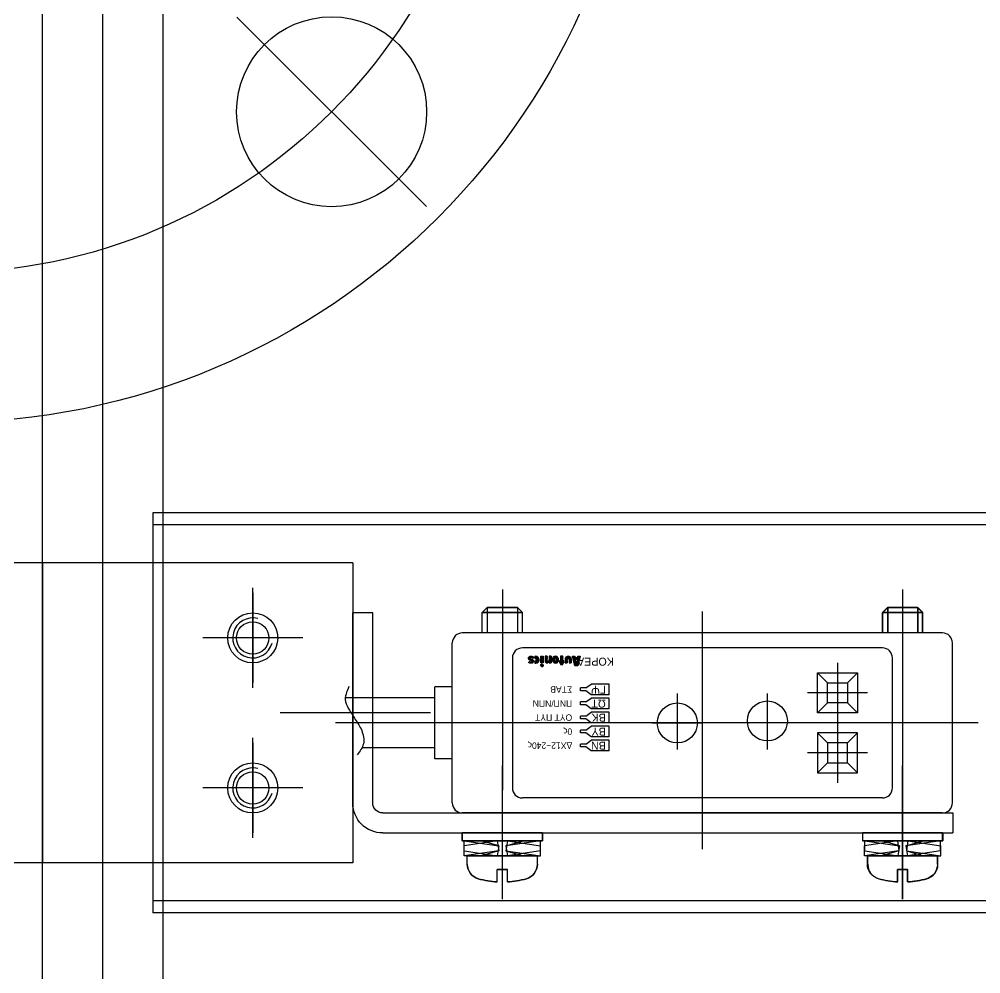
# Model space of a CAD drawing. Header units: millimetres. Extents: x 10462777 to 22643323, y 453826 to 1389191.
# Drawn here: x 11300452.5 to 11300548.7, y 596734.2 to 596829.7 of the extents above; entities that cross this region are included whole.
import ezdxf

# ---------------------------------------------------------------- set-up
doc = ezdxf.new("R2010")
doc.units = ezdxf.units.MM
doc.header["$LTSCALE"] = 200
doc.header["$MEASUREMENT"] = 0
doc.header["$PDMODE"] = 35
doc.header["$PDSIZE"] = -5
doc.linetypes.add('HIDDEN', pattern=[3.75, 2.5, -1.25])
doc.linetypes.add('PHANTOM', pattern=[2.5, 1.25, -0.25, 0.25, -0.25, 0.25, -0.25])
doc.layers.get('0').update_dxf_attribs({"linetype": 'CONTINUOUS'})
doc.layers.get('DEFPOINTS').update_dxf_attribs({"linetype": 'CONTINUOUS'})
for name, color, linetype in [('BOM-UDEF', 3, 'CONTINUOUS'), ('BOX', 3, 'CONTINUOUS'), ('CENTER', 1, 'CONTINUOUS'), ('CL', 3, 'CONTINUOUS'), ('HATCH', 8, 'CONTINUOUS'), ('HL', 2, 'HIDDEN'), ('THIN', 3, 'CONTINUOUS')]:
    doc.layers.add(name, color=color, linetype=linetype)
doc.layers.add('FL', color=3, linetype='CONTINUOUS', lineweight=25)
doc.layers.add('LAYOUT', color=8, linetype='CONTINUOUS', lineweight=25)
doc.styles.get("Standard").update_dxf_attribs({"font": 'SYMBOL'})
doc.dimstyles.new('DS ROBOTEC', dxfattribs={"dimscale": 0, "dimtxt": 2.5, "dimasz": 2.5, "dimexe": 0.3, "dimexo": 0.3, "dimgap": 0.5, "dimtad": 1, "dimzin": 9, "dimdsep": 46, "dimtxsty": 'Standard', "dimblk": 'OPEN', "dimcen": 0, "dimclrd": 4, "dimclre": 4, "dimclrt": 110, "dimazin": 2, "dimtm": 1.5, "dimtfac": 1, "dimtmove": 0, "dimatfit": 3, "dimldrblk": 'OPEN', "dimfxl": 1, "dimtfill": 1, "dimtolj": 1, "dimlwd": -1, "dimlwe": -1, "dimarcsym": 0})

# ---------------------------------------------------------------- blocks, each defined once
blk = doc.blocks.new('A$C0356222F')
for p, q in [((-100, 20), (0, 20)), ((0, -20), (0, 20)), ((-100, -20), (0, -20))]:
    blk.add_line(p, q)
for centre in [(-10, 7.5), (-10, -7.5)]:
    blk.add_circle(centre, 2.5)
at = {"layer": 'CL'}
for p, q in [((-10, 3), (-10, 12)), ((-14.5, 7.5), (-5.5, 7.5)), ((-10, -12), (-10, -3)), ((-14.5, -7.5), (-5.5, -7.5))]:
    blk.add_line(p, q, dxfattribs=at)
at = {"layer": 'HL'}
for p, q in [((-100, 18.8), (0, 18.8)), ((-100, -18.8), (0, -18.8))]:
    blk.add_line(p, q, dxfattribs=at)
blk = doc.blocks.new('A$C5EC23BB6')
for p, q in [((4.809, 7.8), (4.309, 4.5)), ((4.809, 7.8), (5.809, 7.8)), ((5.809, 7.8), (5.309, 4.348)), ((5.809, 8), (5.809, 0)), ((5.809, 8), (6.609, 8)), ((5.809, 7.8), (5.809, 3.5)), ((6.609, 8), (6.609, 0)), ((3.48, 7.5), (4.309, 7.5)), ((4.309, 7.5), (4.309, 0.5)), ((5.309, 4.348), (5.809, 6.1)), ((1.723, 4.5), (2.959, 4.5)), ((2.959, 4.5), (2.959, 3.5)), ((4.309, 4.5), (4.309, 0.2)), ((5.309, 4.348), (4.309, 4.5)), ((1.723, 3.5), (2.959, 3.5)), ((4.809, 3.652), (4.309, 0.2)), ((4.809, 3.652), (4.309, 1.9)), ((5.809, 3.5), (4.809, 3.652)), ((5.809, 3.5), (5.309, 0.2)), ((3.48, 0.5), (4.309, 0.5)), ((4.309, 0.2), (5.309, 0.2)), ((6.609, 0), (5.809, 0))]:
    blk.add_line(p, q)
for centre, radius, start, end in [((3.48, 6), 1.5, 90, 164.53399), ((10.709, 4), 9, 164.53399, 176.81526), ((10.709, 4), 9, 183.18474, 195.46601), ((3.48, 2), 1.5, 195.46601, 270)]:
    blk.add_arc(centre, radius, start, end)
at = {"layer": 'CENTER'}
for p, q in [((0, 4), (13.347, 4)), ((3.752, 4), (6.418, 4)), ((4.77, 4), (7.436, 4))]:
    blk.add_line(p, q, dxfattribs=at)
blk = doc.blocks.new('*X50')
at = {"color": 0}
for p, q in [((15.37, 3.75), (15.95, 4.33)), ((15.37, 3.8), (15.9, 4.33)), ((15.37, 3.86), (15.84, 4.33)), ((15.38, 3.7), (16, 4.32)), ((15.38, 3.92), (15.78, 4.32)), ((15.39, 3.66), (16.04, 4.31)), ((15.4, 3.62), (16.08, 4.3)), ((15.4, 4), (15.7, 4.3)), ((15.41, 3.58), (16.12, 4.29)), ((15.43, 3.55), (16.15, 4.27)), ((15.45, 3.51), (16.19, 4.25)), ((15.47, 3.48), (16.22, 4.23)), ((15.47, 4.12), (15.58, 4.23)), ((15.5, 3.45), (16.25, 4.2)), ((15.52, 3.42), (16.28, 4.18)), ((15.55, 3.4), (16.3, 4.15)), ((15.58, 3.38), (16.32, 4.12)), ((15.61, 3.35), (16.35, 4.09)), ((15.64, 3.33), (16.37, 4.06)), ((15.68, 3.32), (16.38, 4.02)), ((0, 0), (1.24, 1.24)), ((0.01, 0.06), (1.21, 1.26)), ((0.03, 0.13), (1.19, 1.29)), ((0.05, 0.2), (1.17, 1.32)), ((0.06, 0.27), (1.16, 1.36)), ((0.06, 0), (1.27, 1.22)), ((0.08, 0.34), (1.15, 1.41)), ((0.1, 0.41), (1.17, 1.48)), ((0.11, 0.48), (1.18, 1.55)), ((0.11, 0), (1.31, 1.2)), ((0.13, 0.55), (1.2, 1.62)), ((0.14, 0.62), (1.22, 1.69)), ((0.16, 0.69), (1.23, 1.76)), ((0.16, 0), (1.36, 1.2)), ((0.18, 0.76), (1.25, 1.83)), ((0.19, 0.82), (1.26, 1.9)), ((0.21, 0.89), (1.28, 1.96)), ((0.22, 0.96), (1.3, 2.03)), ((0.22, 0), (1.42, 1.2)), ((0.24, 1.03), (1.31, 2.1)), ((0.26, 1.1), (1.33, 2.17)), ((0.27, 1.17), (1.34, 2.24)), ((0.27, 0), (1.47, 1.2)), ((0.29, 1.24), (1.36, 2.31)), ((0.31, 1.31), (1.38, 2.38)), ((0.32, 1.38), (2.34, 3.4)), ((0.32, 0), (1.52, 1.2)), ((0.34, 1.45), (2.33, 3.44)), ((0.35, 1.52), (2.32, 3.48)), ((0.37, 1.59), (2.31, 3.53)), ((0.38, 0), (1.58, 1.2)), ((0.39, 1.65), (2.3, 3.57)), ((0.4, 1.72), (2.29, 3.61)), ((0.42, 1.79), (2.28, 3.65)), ((0.43, 1.86), (2.27, 3.7)), ((0.43, 0), (1.63, 1.2)), ((0.45, 1.93), (2.26, 3.74)), ((0.47, 2), (2.25, 3.78)), ((0.48, 2.07), (2.24, 3.83)), ((0.48, 0), (1.01, 0.53)), ((0.5, 2.14), (2.23, 3.87)), ((0.52, 2.21), (2.22, 3.91)), ((0.53, 2.28), (2.21, 3.96)), ((0.53, 0), (1, 0.46)), ((0.55, 2.35), (2.2, 4)), ((0.56, 2.42), (2.15, 4)), ((0.58, 2.48), (2.1, 4)), ((0.59, 0), (0.98, 0.39)), ((0.6, 2.55), (2.04, 4)), ((0.61, 2.62), (1.99, 4)), ((0.63, 2.69), (1.94, 4)), ((0.64, 2.76), (1.88, 4)), ((0.64, 0), (0.97, 0.32)), ((0.66, 2.83), (1.83, 4)), ((0.68, 2.9), (1.78, 4)), ((0.69, 2.97), (1.72, 4)), ((0.69, 0), (0.95, 0.26)), ((0.71, 3.04), (1.67, 4)), ((0.72, 3.11), (1.62, 4)), ((0.74, 3.18), (1.56, 4)), ((0.75, 0), (0.93, 0.19)), ((0.76, 3.25), (1.51, 4)), ((0.77, 3.31), (1.46, 4)), ((0.79, 3.38), (1.41, 4)), ((0.8, 0), (0.92, 0.12)), ((0.81, 3.45), (1.35, 4)), ((0.82, 3.52), (1.3, 4)), ((0.84, 3.59), (1.25, 4)), ((0.85, 3.66), (1.19, 4)), ((0.85, 0), (0.9, 0.05)), ((0.87, 3.73), (1.14, 4)), ((0.89, 3.8), (1.09, 4)), ((0.9, 3.87), (1.03, 4)), ((0.92, 3.94), (0.98, 4)), ((1.02, 0.53), (1.68, 1.2)), ((1.07, 0.53), (1.73, 1.2)), ((1.12, 0.53), (1.79, 1.2)), ((1.17, 0.53), (1.86, 1.21)), ((1.23, 0.53), (2.67, 1.98)), ((1.28, 0.53), (2.68, 1.93)), ((1.33, 0.53), (2.69, 1.89)), ((1.39, 0.53), (2.7, 1.85)), ((1.44, 0.53), (2.71, 1.81)), ((1.49, 0.53), (2.72, 1.76)), ((1.5, 2.5), (2.35, 3.35)), ((1.55, 0.53), (2.73, 1.72)), ((1.56, 2.51), (2.36, 3.31)), ((1.6, 0.53), (2.74, 1.68)), ((1.61, 2.51), (2.37, 3.27)), ((1.65, 2.49), (2.38, 3.22)), ((1.65, 0.53), (2.75, 1.63)), ((1.68, 2.48), (2.39, 3.18)), ((1.7, 0.53), (2.76, 1.59)), ((1.71, 2.45), (2.4, 3.14)), ((1.74, 2.42), (2.41, 3.1)), ((1.75, 2.39), (2.42, 3.05)), ((1.76, 2.34), (2.43, 3.01)), ((1.76, 0.53), (2.77, 1.55)), ((1.77, 2.3), (2.44, 2.97)), ((1.79, 2.26), (2.45, 2.92)), ((1.8, 2.21), (2.46, 2.88)), ((1.81, 2.17), (2.47, 2.84)), ((1.81, 0.53), (2.78, 1.5)), ((1.82, 2.13), (2.48, 2.79)), ((1.83, 2.09), (2.49, 2.75)), ((1.84, 2.04), (2.5, 2.71)), ((1.85, 2), (2.51, 2.67)), ((1.86, 1.96), (2.52, 2.62)), ((1.86, 0.53), (2.79, 1.46)), ((1.87, 1.91), (2.53, 2.58)), ((1.88, 1.87), (2.54, 2.54)), ((1.89, 1.83), (2.55, 2.49)), ((1.9, 1.78), (2.56, 2.45)), ((1.91, 1.74), (2.57, 2.41)), ((1.92, 1.7), (2.58, 2.36)), ((1.92, 0.53), (2.8, 1.42)), ((1.93, 1.66), (2.59, 2.32)), ((1.94, 1.61), (2.6, 2.28)), ((1.95, 1.57), (2.61, 2.24)), ((1.96, 1.53), (2.62, 2.19)), ((1.96, 1.32), (2.66, 2.02)), ((1.97, 1.48), (2.63, 2.15)), ((1.97, 0.53), (2.81, 1.38)), ((1.98, 1.44), (2.64, 2.11)), ((1.98, 1.39), (2.65, 2.06)), ((2.02, 0.53), (2.82, 1.33)), ((2.08, 0.53), (2.83, 1.29)), ((2.12, 0.53), (2.84, 1.25)), ((2.13, 0.48), (2.85, 1.2)), ((2.14, 0.44), (2.86, 1.16)), ((2.15, 0.4), (2.87, 1.12)), ((2.16, 0.35), (2.88, 1.07)), ((2.17, 0.31), (2.89, 1.03)), ((2.18, 0.27), (2.9, 0.99)), ((2.19, 0.22), (2.91, 0.95)), ((2.2, 0.18), (2.92, 0.9)), ((2.21, 0.14), (2.93, 0.86)), ((2.22, 0.1), (2.94, 0.82)), ((2.23, 0.05), (2.95, 0.77)), ((2.24, 0.01), (2.96, 0.73)), ((2.28, 0), (2.97, 0.69)), ((2.34, 0), (2.98, 0.64)), ((2.39, 0), (2.99, 0.6)), ((2.44, 0), (3, 0.56)), ((2.5, 0), (3.01, 0.52)), ((2.55, 0), (3.02, 0.47)), ((2.6, 0), (3.03, 0.43)), ((2.66, 0), (3.04, 0.39)), ((2.71, 0), (3.05, 0.34)), ((2.76, 0), (3.06, 0.3)), ((2.82, 0), (3.07, 0.26)), ((2.87, 0), (3.08, 0.21)), ((2.92, 0), (3.09, 0.17)), ((2.97, 0), (3.1, 0.13)), ((3.03, 0), (3.11, 0.09)), ((3.08, 0), (3.12, 0.04)), ((3.67, 1.86), (4.53, 2.73)), ((3.67, 1.91), (4.49, 2.73)), ((3.67, 1.97), (4.43, 2.73)), ((3.67, 2.02), (4.38, 2.73)), ((3.67, 2.07), (4.33, 2.73)), ((3.67, 2.12), (4.28, 2.73)), ((3.67, 2.18), (4.22, 2.73)), ((3.67, 2.23), (4.17, 2.73)), ((3.67, 2.28), (4.12, 2.73)), ((3.67, 2.34), (4.06, 2.73)), ((3.67, 2.39), (4.01, 2.73)), ((3.67, 2.44), (3.96, 2.73)), ((3.67, 2.5), (3.9, 2.73)), ((3.67, 2.55), (3.85, 2.73)), ((3.67, 2.6), (3.8, 2.73)), ((3.67, 2.65), (3.75, 2.73)), ((3.67, 2.71), (3.69, 2.73)), ((3.67, 1.81), (4.53, 2.67)), ((3.67, 1.75), (4.53, 2.62)), ((3.67, 1.7), (4.53, 2.57)), ((3.67, 1.65), (4.53, 2.51)), ((3.67, 1.59), (4.53, 2.46)), ((3.67, 1.54), (4.53, 2.41)), ((3.67, 1.49), (4.53, 2.35)), ((3.67, 1.43), (4.53, 2.3)), ((3.67, 1.38), (4.53, 2.25)), ((3.67, 1.33), (4.53, 2.2)), ((3.67, 1.28), (4.53, 2.14)), ((3.67, 1.22), (4.53, 2.09)), ((3.67, 1.17), (4.53, 2.04)), ((3.67, 1.12), (4.53, 1.98)), ((3.67, 1.06), (4.53, 1.93)), ((3.67, 1.01), (4.53, 1.88)), ((3.67, 0.96), (4.53, 1.82)), ((3.68, 0.91), (4.53, 1.77)), ((3.68, 0.87), (4.53, 1.72)), ((3.69, 0.83), (4.53, 1.67)), ((3.71, 0.79), (4.53, 1.61)), ((3.72, 0.75), (4.53, 1.56)), ((3.74, 0.71), (4.53, 1.51)), ((3.76, 0.68), (4.53, 1.45)), ((3.78, 0.65), (4.53, 1.4)), ((3.8, 0.61), (4.53, 1.35)), ((3.82, 0.58), (4.53, 1.29)), ((3.84, 0.55), (4.53, 1.24)), ((3.87, 0.52), (4.54, 1.19)), ((3.89, 0.49), (4.55, 1.15)), ((3.91, 0.46), (4.56, 1.11)), ((3.94, 0.43), (4.58, 1.08)), ((3.96, 0.41), (4.6, 1.04)), ((3.99, 0.38), (4.62, 1.01)), ((4.02, 0.36), (4.65, 0.99)), ((4.05, 0.33), (4.68, 0.96)), ((4.08, 0.31), (4.71, 0.94)), ((4.11, 0.28), (4.74, 0.92)), ((4.14, 0.26), (4.78, 0.9)), ((4.17, 0.24), (4.81, 0.88)), ((4.2, 0.22), (4.86, 0.87)), ((4.23, 0.2), (4.9, 0.87)), ((4.26, 0.18), (4.96, 0.87)), ((4.3, 0.16), (5.02, 0.88)), ((4.33, 0.14), (5.09, 0.9)), ((4.37, 0.12), (6.2, 1.95)), ((4.41, 0.11), (6.2, 1.9)), ((4.44, 0.09), (6.2, 1.85)), ((4.48, 0.08), (6.2, 1.79)), ((4.52, 0.06), (6.2, 1.74)), ((4.56, 0.05), (6.2, 1.69)), ((4.61, 0.04), (6.2, 1.63)), ((4.65, 0.03), (6.2, 1.58)), ((4.69, 0.02), (6.2, 1.53)), ((4.74, 0.01), (6.2, 1.48)), ((4.79, 0.01), (6.2, 1.42)), ((4.83, 0), (6.2, 1.37)), ((4.88, 0), (6.2, 1.32)), ((4.94, 0), (6.2, 1.26)), ((4.99, 0), (6.2, 1.21)), ((5.05, 0), (6.2, 1.16)), ((5.11, 0.01), (6.2, 1.1)), ((5.17, 0.02), (6.2, 1.05)), ((5.24, 0.03), (6.2, 1)), ((5.3, 1.11), (6.2, 2.01)), ((5.31, 0.05), (6.2, 0.94)), ((5.32, 1.18), (6.2, 2.06)), ((5.33, 1.88), (6.18, 2.73)), ((5.33, 1.93), (6.13, 2.73)), ((5.33, 1.99), (6.08, 2.73)), ((5.33, 2.04), (6.03, 2.73)), ((5.33, 2.09), (5.97, 2.73)), ((5.33, 2.15), (5.92, 2.73)), ((5.33, 2.2), (5.87, 2.73)), ((5.33, 2.25), (5.81, 2.73)), ((5.33, 2.31), (5.76, 2.73)), ((5.33, 2.36), (5.71, 2.73)), ((5.33, 2.41), (5.65, 2.73)), ((5.33, 2.47), (5.6, 2.73)), ((5.33, 2.52), (5.55, 2.73)), ((5.33, 2.57), (5.5, 2.73)), ((5.33, 2.62), (5.44, 2.73)), ((5.33, 2.68), (5.39, 2.73)), ((5.33, 2.73), (5.34, 2.73)), ((5.33, 1.83), (6.2, 2.7)), ((5.33, 1.78), (6.2, 2.64)), ((5.33, 1.72), (6.2, 2.59)), ((5.33, 1.67), (6.2, 2.54)), ((5.33, 1.62), (6.2, 2.48)), ((5.33, 1.56), (6.2, 2.43)), ((5.33, 1.51), (6.2, 2.38)), ((5.33, 1.46), (6.2, 2.32)), ((5.33, 1.4), (6.2, 2.27)), ((5.33, 1.35), (6.2, 2.22)), ((5.33, 1.3), (6.2, 2.17)), ((5.33, 1.24), (6.2, 2.11)), ((5.39, 0.08), (6.18, 0.88)), ((5.47, 0.11), (6.16, 0.8)), ((5.58, 0.16), (6.13, 0.71)), ((5.72, 0.25), (6.04, 0.57)), ((6.73, 2.06), (8.14, 3.47)), ((6.73, 2.12), (8.08, 3.47)), ((6.73, 2.17), (8.03, 3.47)), ((6.73, 2.22), (7.98, 3.47)), ((6.73, 2.27), (7.93, 3.47)), ((6.73, 2.01), (8.17, 3.44)), ((6.73, 1.96), (8.17, 3.39)), ((6.73, 1.9), (8.17, 3.34)), ((6.73, 2.33), (7.14, 2.73)), ((6.73, 2.38), (7.09, 2.73)), ((6.73, 2.43), (7.03, 2.73)), ((6.73, 2.49), (6.98, 2.73)), ((6.73, 2.54), (6.93, 2.73)), ((6.73, 2.59), (6.87, 2.73)), ((6.73, 2.65), (6.82, 2.73)), ((6.73, 2.7), (6.77, 2.73)), ((6.75, 1.87), (8.17, 3.28)), ((6.8, 1.87), (8.17, 3.23)), ((6.86, 1.87), (8.17, 3.18)), ((6.91, 1.87), (8.17, 3.12)), ((6.96, 1.87), (8.17, 3.07)), ((7.02, 1.87), (8.17, 3.02)), ((7.07, 1.87), (8.17, 2.97)), ((7.12, 1.87), (8.17, 2.91)), ((7.17, 2.76), (7.87, 3.47)), ((7.17, 2.81), (7.82, 3.47)), ((7.17, 2.87), (7.77, 3.47)), ((7.17, 2.92), (7.71, 3.47)), ((7.17, 2.97), (7.66, 3.47)), ((7.17, 3.03), (7.61, 3.47)), ((7.17, 3.08), (7.55, 3.47)), ((7.17, 3.13), (7.5, 3.47)), ((7.17, 3.18), (7.45, 3.47)), ((7.17, 3.24), (7.4, 3.47)), ((7.17, 3.29), (7.34, 3.47)), ((7.17, 3.34), (7.29, 3.47)), ((7.17, 3.4), (7.24, 3.47)), ((7.17, 3.45), (7.18, 3.47)), ((7.17, 1.86), (8.17, 2.86)), ((7.17, 1.81), (8.17, 2.81)), ((7.17, 1.75), (8.17, 2.75)), ((7.17, 1.33), (8.57, 2.73)), ((7.17, 1.38), (8.52, 2.73)), ((7.17, 1.43), (8.47, 2.73)), ((7.17, 1.49), (8.41, 2.73)), ((7.17, 1.54), (8.36, 2.73)), ((7.17, 1.59), (8.31, 2.73)), ((7.17, 1.65), (8.25, 2.73)), ((7.17, 1.7), (8.2, 2.73)), ((7.17, 1.28), (8.6, 2.71)), ((7.17, 1.22), (8.6, 2.66)), ((7.17, 1.17), (8.6, 2.6)), ((7.17, 1.12), (8.6, 2.55)), ((7.17, 1.06), (8.6, 2.5)), ((7.17, 1.01), (8.6, 2.44)), ((7.17, 0.96), (8.6, 2.39)), ((7.17, 0.9), (8.6, 2.34)), ((7.17, 0.85), (8.17, 1.85)), ((7.17, 0.8), (8.17, 1.8)), ((7.17, 0.75), (8.17, 1.75)), ((7.17, 0.69), (8.17, 1.69)), ((7.17, 0.64), (8.17, 1.64)), ((7.17, 0.59), (8.17, 1.59)), ((7.17, 0.53), (8.17, 1.53)), ((7.17, 0.48), (8.17, 1.48)), ((7.17, 0.43), (8.17, 1.43)), ((7.17, 0.37), (8.17, 1.37)), ((7.17, 0.32), (8.17, 1.32)), ((7.17, 0.27), (8.17, 1.27)), ((7.17, 0.21), (8.17, 1.21)), ((7.17, 0.16), (8.17, 1.16)), ((7.17, 0.11), (8.17, 1.11)), ((7.17, 0.06), (8.17, 1.06)), ((7.17, 0), (8.17, 1)), ((7.22, 0), (8.17, 0.95)), ((7.27, 0), (8.17, 0.9)), ((7.32, 0), (8.17, 0.84)), ((7.38, 0), (8.17, 0.79)), ((7.43, 0), (8.17, 0.74)), ((7.48, 0), (8.17, 0.68)), ((7.54, 0), (8.17, 0.63)), ((7.59, 0), (8.17, 0.58)), ((7.64, 0), (8.17, 0.53)), ((7.69, 0), (8.17, 0.47)), ((7.75, 0), (8.17, 0.42)), ((7.8, 0), (8.17, 0.37)), ((7.85, 0), (8.17, 0.31)), ((7.91, 0), (8.17, 0.26)), ((7.96, 0), (8.17, 0.21)), ((8.01, 0), (8.17, 0.15)), ((8.07, 0), (8.17, 0.1)), ((8.12, 0), (8.17, 0.05)), ((8.18, 1.87), (8.6, 2.28)), ((8.24, 1.87), (8.6, 2.23)), ((8.29, 1.87), (8.6, 2.18)), ((8.34, 1.87), (8.6, 2.13)), ((8.39, 1.87), (8.6, 2.07)), ((8.45, 1.87), (8.6, 2.02)), ((8.5, 1.87), (8.6, 1.97)), ((8.55, 1.87), (8.6, 1.91)), ((9, 1.57), (10.3, 2.87)), ((9, 1.62), (10.24, 2.87)), ((9, 1.46), (10.4, 2.86)), ((9, 1.52), (10.35, 2.86)), ((9, 1.68), (10.19, 2.86)), ((9, 1.36), (10.49, 2.85)), ((9, 1.41), (10.44, 2.85)), ((9, 1.31), (10.53, 2.84)), ((9, 1.25), (10.58, 2.83)), ((9, 1.2), (10.62, 2.82)), ((9, 1.15), (10.66, 2.8)), ((9.01, 1.74), (10.13, 2.86)), ((9.01, 1.8), (10.07, 2.85)), ((9.01, 1.1), (9.95, 2.04)), ((9.02, 1.06), (9.89, 1.93)), ((9.02, 1.01), (9.88, 1.87)), ((9.03, 1.86), (10, 2.84)), ((9.03, 0.97), (9.88, 1.81)), ((9.04, 1.93), (9.93, 2.82)), ((9.05, 0.93), (9.87, 1.76)), ((9.06, 0.89), (9.87, 1.7)), ((9.07, 2.01), (9.86, 2.8)), ((9.07, 0.85), (9.87, 1.65)), ((9.09, 0.81), (9.87, 1.59)), ((9.1, 2.1), (9.77, 2.77)), ((9.1, 0.77), (9.87, 1.54)), ((9.12, 0.73), (9.87, 1.48)), ((9.13, 0.7), (9.87, 1.43)), ((9.15, 2.2), (9.67, 2.72)), ((9.15, 0.66), (9.87, 1.38)), ((9.17, 0.63), (9.87, 1.32)), ((9.19, 0.6), (9.87, 1.27)), ((9.21, 0.56), (9.87, 1.22)), ((9.23, 0.53), (9.87, 1.17)), ((9.24, 2.34), (9.53, 2.63)), ((9.26, 0.5), (9.87, 1.11)), ((9.28, 0.47), (9.87, 1.06)), ((9.3, 0.44), (9.87, 1.01)), ((9.33, 0.41), (9.88, 0.97)), ((9.35, 0.39), (9.89, 0.93)), ((9.38, 0.36), (9.91, 0.89)), ((9.41, 0.33), (9.93, 0.85)), ((9.44, 0.31), (9.95, 0.82)), ((9.46, 0.29), (9.97, 0.79)), ((9.49, 0.26), (10, 0.77)), ((9.52, 0.24), (10.03, 0.74)), ((9.56, 0.22), (10.06, 0.72)), ((9.59, 0.2), (10.1, 0.7)), ((9.62, 0.18), (10.13, 0.69)), ((9.65, 0.16), (10.17, 0.68)), ((9.69, 0.14), (10.22, 0.67)), ((9.72, 0.12), (10.27, 0.67)), ((9.76, 0.11), (10.33, 0.67)), ((9.8, 0.09), (10.4, 0.69)), ((9.84, 0.07), (10.52, 0.76)), ((9.88, 0.06), (11.53, 1.71)), ((9.92, 0.05), (11.53, 1.66)), ((9.96, 0.04), (11.53, 1.61)), ((10, 0.03), (11.53, 1.56)), ((10.03, 2.12), (10.7, 2.79)), ((10.05, 0.02), (11.53, 1.51)), ((10.09, 0.01), (11.53, 1.45)), ((10.14, 2.18), (10.74, 2.78)), ((10.14, 0.01), (11.53, 1.4)), ((10.19, 0), (11.53, 1.35)), ((10.21, 2.2), (10.77, 2.76)), ((10.24, 0), (11.53, 1.29)), ((10.27, 2.2), (10.81, 2.74)), ((10.29, 0), (11.53, 1.24)), ((10.32, 2.2), (10.85, 2.73)), ((10.35, 0), (11.53, 1.19)), ((10.36, 2.19), (10.88, 2.71)), ((10.4, 2.18), (10.91, 2.69)), ((10.41, 0.01), (11.53, 1.13)), ((10.44, 2.16), (10.95, 2.67)), ((10.47, 2.14), (10.98, 2.65)), ((10.47, 0.02), (11.52, 1.07)), ((10.5, 2.12), (11.01, 2.63)), ((10.53, 2.1), (11.04, 2.6)), ((10.53, 0.03), (11.51, 1)), ((10.56, 2.07), (11.07, 2.58)), ((10.58, 2.04), (11.1, 2.56)), ((10.58, 0.82), (11.52, 1.76)), ((10.6, 0.05), (11.49, 0.93)), ((10.61, 2.01), (11.13, 2.53)), ((10.63, 1.98), (11.15, 2.5)), ((10.64, 1.94), (11.18, 2.48)), ((10.64, 0.93), (11.52, 1.81)), ((10.65, 1.9), (11.21, 2.45)), ((10.65, 1.85), (11.23, 2.42)), ((10.66, 1.8), (11.25, 2.39)), ((10.66, 1.75), (11.28, 2.36)), ((10.66, 1.69), (11.3, 2.33)), ((10.66, 1.64), (11.32, 2.3)), ((10.66, 1.59), (11.34, 2.27)), ((10.66, 1.27), (11.45, 2.06)), ((10.66, 1.22), (11.46, 2.02)), ((10.66, 1.16), (11.48, 1.98)), ((10.66, 1.11), (11.49, 1.94)), ((10.66, 1.01), (11.51, 1.85)), ((10.67, 1.54), (11.36, 2.24)), ((10.67, 1.49), (11.38, 2.2)), ((10.67, 1.43), (11.4, 2.17)), ((10.67, 1.38), (11.42, 2.13)), ((10.67, 1.33), (11.43, 2.1)), ((10.67, 1.06), (11.5, 1.9)), ((10.68, 0.07), (11.47, 0.85)), ((10.77, 0.1), (11.43, 0.77)), ((10.87, 0.15), (11.38, 0.66)), ((11.01, 0.24), (11.29, 0.52)), ((12.07, 0.98), (13.85, 2.77)), ((12.07, 1.03), (13.8, 2.77)), ((12.07, 1.08), (13.75, 2.77)), ((12.07, 1.14), (13.7, 2.77)), ((12.07, 1.19), (13.64, 2.77)), ((12.07, 1.24), (13.58, 2.76)), ((12.07, 0.93), (13.89, 2.75)), ((12.07, 1.3), (13.51, 2.74)), ((12.07, 1.88), (12.92, 2.73)), ((12.07, 1.93), (12.87, 2.73)), ((12.07, 1.99), (12.81, 2.73)), ((12.07, 2.04), (12.76, 2.73)), ((12.07, 2.09), (12.71, 2.73)), ((12.07, 2.15), (12.65, 2.73)), ((12.07, 2.2), (12.6, 2.73)), ((12.07, 2.25), (12.55, 2.73)), ((12.07, 2.3), (12.5, 2.73)), ((12.07, 2.36), (12.44, 2.73)), ((12.07, 2.41), (12.39, 2.73)), ((12.07, 2.46), (12.34, 2.73)), ((12.07, 2.52), (12.28, 2.73)), ((12.07, 2.57), (12.23, 2.73)), ((12.07, 2.62), (12.18, 2.73)), ((12.07, 2.68), (12.12, 2.73)), ((12.07, 2.73), (12.07, 2.73)), ((12.07, 1.83), (12.93, 2.69)), ((12.07, 1.77), (12.93, 2.64)), ((12.07, 1.72), (12.93, 2.59)), ((12.07, 1.67), (12.93, 2.53)), ((12.07, 1.61), (12.93, 2.48)), ((12.07, 1.35), (13.18, 2.47)), ((12.07, 1.4), (13.13, 2.47)), ((12.07, 1.46), (13.08, 2.47)), ((12.07, 1.51), (13.02, 2.47)), ((12.07, 1.56), (12.97, 2.47)), ((12.07, 0.87), (12.98, 1.78)), ((12.07, 0.82), (12.95, 1.7)), ((12.07, 0.77), (12.93, 1.63)), ((12.07, 0.71), (12.93, 1.58)), ((12.07, 0.66), (12.93, 1.53)), ((12.07, 0.61), (12.93, 1.47)), ((12.07, 0.55), (12.93, 1.42)), ((12.07, 0.5), (12.93, 1.37)), ((12.07, 0.45), (12.93, 1.31)), ((12.07, 0.39), (12.93, 1.26)), ((12.07, 0.34), (12.93, 1.21)), ((12.07, 0.29), (12.93, 1.16)), ((12.07, 0.24), (12.93, 1.1)), ((12.07, 0.18), (12.93, 1.05)), ((12.07, 0.13), (12.93, 1)), ((12.07, 0.08), (12.93, 0.94)), ((12.07, 0.02), (12.93, 0.89)), ((12.1, 0), (12.93, 0.84)), ((12.15, 0), (12.93, 0.78)), ((12.2, 0), (12.93, 0.73)), ((12.26, 0), (12.93, 0.68)), ((12.31, 0), (12.93, 0.63)), ((12.36, 0), (12.93, 0.57)), ((12.41, 0), (12.93, 0.52)), ((12.47, 0), (12.93, 0.47)), ((12.52, 0), (12.93, 0.41)), ((12.57, 0), (12.93, 0.36)), ((12.63, 0), (12.93, 0.31)), ((12.68, 0), (12.93, 0.25)), ((12.73, 0), (12.93, 0.2)), ((12.79, 0), (12.93, 0.15)), ((12.84, 0), (12.93, 0.09)), ((12.89, 0), (12.93, 0.04)), ((13.15, 1.96), (13.94, 2.74)), ((13.22, 2.5), (13.41, 2.69)), ((13.24, 1.99), (13.98, 2.73)), ((13.3, 2), (14.02, 2.72)), ((13.35, 2), (14.06, 2.71)), ((13.4, 1.99), (14.1, 2.69)), ((13.44, 1.98), (14.14, 2.68)), ((13.48, 1.97), (14.17, 2.66)), ((13.52, 1.95), (14.2, 2.63)), ((13.55, 1.93), (14.23, 2.61)), ((13.58, 1.91), (14.26, 2.59)), ((13.61, 1.89), (14.29, 2.56)), ((13.64, 1.86), (14.32, 2.54)), ((13.66, 1.83), (14.35, 2.52)), ((13.68, 1.8), (14.38, 2.5)), ((13.7, 1.76), (14.41, 2.47)), ((13.71, 1.72), (14.43, 2.44)), ((13.72, 1.68), (14.45, 2.41)), ((13.73, 1.64), (14.47, 2.38)), ((13.73, 1.58), (14.49, 2.34)), ((13.73, 1.53), (14.51, 2.31)), ((13.73, 1.48), (14.52, 2.27)), ((13.73, 1.43), (14.53, 2.23)), ((13.73, 1.37), (14.55, 2.18)), ((13.73, 1.32), (14.56, 2.14)), ((13.73, 1.27), (14.57, 2.1)), ((13.73, 1.21), (14.58, 2.06)), ((13.73, 1.16), (14.59, 2.01)), ((13.73, 1.11), (14.6, 1.97)), ((13.73, 1.05), (14.6, 1.92)), ((13.73, 1), (14.6, 1.87)), ((13.73, 0.95), (14.6, 1.81)), ((13.73, 0.89), (14.6, 1.76)), ((13.73, 0.84), (14.6, 1.71)), ((13.73, 0.79), (14.6, 1.66)), ((13.73, 0.74), (14.6, 1.6)), ((13.73, 0.68), (14.6, 1.55)), ((13.73, 0.63), (14.6, 1.5)), ((13.73, 0.58), (14.6, 1.44)), ((13.73, 0.52), (14.6, 1.39)), ((13.73, 0.47), (14.6, 1.34)), ((13.73, 0.42), (14.6, 1.28)), ((13.73, 0.36), (14.6, 1.23)), ((13.73, 0.31), (14.6, 1.18)), ((13.73, 0.26), (14.6, 1.13)), ((13.73, 0.21), (14.6, 1.07)), ((13.73, 0.15), (14.6, 1.02)), ((13.73, 0.1), (14.6, 0.97)), ((13.73, 0.05), (14.6, 0.91)), ((13.74, 0), (14.6, 0.86)), ((13.79, 0), (14.6, 0.81)), ((13.85, 0), (14.6, 0.75)), ((13.9, 0), (14.6, 0.7)), ((13.95, 0), (14.6, 0.65)), ((14.01, 0), (14.6, 0.59)), ((14.06, 0), (14.6, 0.54)), ((14.11, 0), (14.6, 0.49)), ((14.16, 0), (14.6, 0.44)), ((14.22, 0), (14.6, 0.38)), ((14.27, 0), (14.6, 0.33)), ((14.32, 0), (14.6, 0.28)), ((14.38, 0), (14.6, 0.22)), ((14.43, 0), (14.6, 0.17)), ((14.48, 0), (14.6, 0.12)), ((14.54, 0), (14.6, 0.06)), ((14.59, 0), (14.6, 0.01)), ((15.4, 1.77), (16.37, 2.73)), ((15.4, 1.82), (16.31, 2.73)), ((15.4, 1.87), (16.26, 2.73)), ((15.4, 1.93), (16.21, 2.73)), ((15.4, 1.98), (16.16, 2.73)), ((15.4, 2.03), (16.1, 2.73)), ((15.4, 2.08), (16.05, 2.73)), ((15.4, 2.14), (16, 2.73)), ((15.4, 2.19), (15.94, 2.73)), ((15.4, 2.24), (15.89, 2.73)), ((15.4, 2.3), (15.84, 2.73)), ((15.4, 2.35), (15.78, 2.73)), ((15.4, 2.4), (15.73, 2.73)), ((15.4, 2.46), (15.68, 2.73)), ((15.4, 2.51), (15.62, 2.73)), ((15.4, 2.56), (15.57, 2.73)), ((15.4, 2.61), (15.52, 2.73)), ((15.4, 2.67), (15.47, 2.73)), ((15.4, 2.72), (15.41, 2.73)), ((15.4, 1.71), (16.4, 2.71)), ((15.4, 1.66), (16.4, 2.66)), ((15.4, 1.61), (16.4, 2.61)), ((15.4, 1.55), (16.4, 2.55)), ((15.4, 1.5), (16.4, 2.5)), ((15.4, 1.45), (16.4, 2.45)), ((15.4, 1.39), (16.4, 2.39)), ((15.4, 1.34), (16.4, 2.34)), ((15.4, 1.29), (16.4, 2.29)), ((15.4, 1.24), (16.4, 2.24)), ((15.4, 1.18), (16.4, 2.18)), ((15.4, 1.13), (16.4, 2.13)), ((15.4, 1.08), (16.4, 2.08)), ((15.4, 1.02), (16.4, 2.02)), ((15.4, 0.97), (16.4, 1.97)), ((15.4, 0.92), (16.4, 1.92)), ((15.4, 0.86), (16.4, 1.86)), ((15.4, 0.81), (16.4, 1.81)), ((15.4, 0.76), (16.4, 1.76)), ((15.4, 0.71), (16.4, 1.71)), ((15.4, 0.65), (16.4, 1.65)), ((15.4, 0.6), (16.4, 1.6)), ((15.4, 0.55), (16.4, 1.55)), ((15.4, 0.49), (16.4, 1.49)), ((15.4, 0.44), (16.4, 1.44)), ((15.4, 0.39), (16.4, 1.39)), ((15.4, 0.33), (16.4, 1.33)), ((15.4, 0.28), (16.4, 1.28)), ((15.4, 0.23), (16.4, 1.23)), ((15.4, 0.18), (16.4, 1.18)), ((15.4, 0.12), (16.4, 1.12)), ((15.4, 0.07), (16.4, 1.07)), ((15.4, 0.02), (16.4, 1.02)), ((15.44, 0), (16.4, 0.96)), ((15.49, 0), (16.4, 0.91)), ((15.54, 0), (16.4, 0.86)), ((15.6, 0), (16.4, 0.8)), ((15.65, 0), (16.4, 0.75)), ((15.7, 0), (16.4, 0.7)), ((15.71, 3.3), (16.4, 3.99)), ((15.75, 3.29), (16.41, 3.95)), ((15.76, 0), (16.4, 0.64)), ((15.8, 3.28), (16.42, 3.9)), ((15.81, 0), (16.4, 0.59)), ((15.84, 3.27), (16.43, 3.86)), ((15.86, 0), (16.4, 0.54)), ((15.89, 3.27), (16.43, 3.81)), ((15.91, 0), (16.4, 0.49)), ((15.95, 3.27), (16.43, 3.75)), ((15.97, 0), (16.4, 0.43)), ((16.01, 3.28), (16.42, 3.69)), ((16.02, 0), (16.4, 0.38)), ((16.07, 0), (16.4, 0.33)), ((16.09, 3.3), (16.4, 3.61)), ((16.13, 0), (16.4, 0.27)), ((16.18, 0), (16.4, 0.22)), ((16.19, 3.35), (16.35, 3.51)), ((16.23, 0), (16.4, 0.17)), ((16.29, 0), (16.4, 0.11)), ((16.34, 0), (16.4, 0.06)), ((16.39, 0), (16.4, 0.01)), ((17.1, 1.4), (18.57, 2.87)), ((17.1, 1.45), (18.52, 2.87)), ((17.1, 1.35), (18.62, 2.86)), ((17.1, 1.51), (18.46, 2.86)), ((17.11, 1.3), (18.67, 2.86)), ((17.11, 1.56), (18.4, 2.86)), ((17.11, 1.25), (18.72, 2.85)), ((17.11, 1.62), (18.34, 2.85)), ((17.12, 1.2), (18.76, 2.85)), ((17.12, 1.69), (18.28, 2.84)), ((17.13, 1.16), (18.81, 2.84)), ((17.14, 1.12), (18.85, 2.83)), ((17.14, 1.75), (18.21, 2.83)), ((17.15, 1.07), (18.89, 2.82)), ((17.15, 1.82), (18.14, 2.81)), ((17.16, 1.03), (18.9, 2.77)), ((17.17, 0.99), (18.9, 2.72)), ((17.18, 1.9), (18.07, 2.79)), ((17.18, 0.95), (18.9, 2.67)), ((17.2, 0.91), (18.9, 2.61)), ((17.21, 1.99), (17.98, 2.76)), ((17.21, 0.87), (18.9, 2.56)), ((17.23, 0.84), (18.9, 2.51)), ((17.25, 0.8), (18.9, 2.46)), ((17.26, 2.08), (17.88, 2.71)), ((17.26, 0.77), (18.27, 1.78)), ((17.28, 0.73), (18.21, 1.66)), ((17.3, 0.7), (18.19, 1.58)), ((17.32, 0.67), (18.17, 1.52)), ((17.33, 2.21), (17.76, 2.64)), ((17.34, 0.63), (18.17, 1.46)), ((17.37, 0.6), (18.17, 1.4)), ((17.39, 0.57), (18.17, 1.36)), ((17.41, 0.54), (18.18, 1.31)), ((17.43, 0.51), (18.19, 1.27)), ((17.46, 0.48), (18.2, 1.23)), ((17.48, 0.46), (18.22, 1.19)), ((17.51, 0.43), (18.24, 1.15)), ((17.54, 0.4), (18.25, 1.12)), ((17.56, 0.38), (18.28, 1.09)), ((17.59, 0.35), (18.3, 1.06)), ((17.62, 0.33), (18.32, 1.03)), ((17.65, 0.3), (18.35, 1)), ((17.68, 0.28), (18.38, 0.98)), ((17.71, 0.26), (18.41, 0.95)), ((17.74, 0.24), (18.44, 0.93)), ((17.78, 0.22), (18.47, 0.91)), ((17.81, 0.2), (18.5, 0.89)), ((17.84, 0.18), (18.54, 0.88)), ((17.88, 0.16), (18.58, 0.86)), ((17.91, 0.14), (18.62, 0.85)), ((17.95, 0.12), (18.67, 0.84)), ((17.99, 0.11), (18.71, 0.84)), ((18.02, 0.09), (18.76, 0.83)), ((18.06, 0.08), (18.82, 0.83)), ((18.1, 0.07), (18.88, 0.84)), ((18.14, 0.05), (18.9, 0.81)), ((18.18, 0.04), (18.9, 0.76)), ((18.23, 0.03), (18.9, 0.71)), ((18.27, 0.02), (18.9, 0.65)), ((18.32, 0.02), (18.9, 0.6)), ((18.36, 0.01), (18.9, 0.55)), ((18.41, 0.01), (18.9, 0.49)), ((18.42, 1.93), (18.9, 2.4)), ((18.46, 0), (18.9, 0.44)), ((18.51, 0), (18.9, 0.39)), ((18.54, 1.99), (18.9, 2.35)), ((18.57, 0), (18.9, 0.33)), ((18.62, 2.02), (18.9, 2.3)), ((18.62, 0), (18.9, 0.28)), ((18.68, 0.01), (18.9, 0.23)), ((18.69, 2.03), (18.9, 2.24)), ((18.74, 2.03), (18.9, 2.19)), ((18.74, 0.01), (18.9, 0.17)), ((18.8, 2.03), (18.9, 2.14)), ((18.8, 0.03), (18.9, 0.12)), ((18.84, 2.03), (18.9, 2.08)), ((18.87, 0.04), (18.9, 0.07)), ((18.89, 2.02), (18.9, 2.03)), ((19.31, 0.43), (19.73, 0.84)), ((19.34, 0.4), (19.76, 0.83)), ((19.36, 0.37), (19.8, 0.81)), ((19.39, 0.34), (19.84, 0.79)), ((19.41, 0.31), (19.87, 0.78)), ((19.44, 0.29), (19.91, 0.76)), ((19.45, 2.11), (20.22, 2.88)), ((19.45, 2.15), (20.16, 2.86)), ((19.46, 1.96), (20.4, 2.89)), ((19.46, 2.01), (20.35, 2.89)), ((19.46, 2.06), (20.29, 2.89)), ((19.46, 2.22), (20.09, 2.85)), ((19.47, 1.81), (20.56, 2.89)), ((19.47, 1.86), (20.5, 2.89)), ((19.47, 1.91), (20.45, 2.89)), ((19.47, 0.27), (19.95, 0.74)), ((19.48, 1.76), (20.61, 2.89)), ((19.49, 1.72), (20.66, 2.89)), ((19.5, 2.31), (20.01, 2.83)), ((19.5, 0.25), (19.98, 0.73)), ((19.51, 1.68), (20.72, 2.89)), ((19.53, 1.65), (20.77, 2.89)), ((19.53, 2.4), (19.92, 2.78)), ((19.54, 0.23), (20.02, 0.71)), ((19.55, 1.62), (20.21, 2.28)), ((19.57, 2.49), (19.66, 2.58)), ((19.57, 1.58), (20.12, 2.13)), ((19.57, 0.21), (20.06, 0.69)), ((19.6, 1.56), (20.12, 2.08)), ((19.61, 0.19), (20.09, 0.68)), ((19.63, 1.54), (20.12, 2.03)), ((19.64, 0.17), (20.13, 0.66)), ((19.66, 1.51), (20.14, 2)), ((19.68, 0.16), (20.17, 0.65)), ((19.69, 1.49), (20.17, 1.97)), ((19.71, 0.14), (20.2, 0.63)), ((19.72, 1.47), (20.19, 1.95)), ((19.74, 0.12), (20.24, 0.61)), ((19.75, 1.45), (20.23, 1.93)), ((19.78, 1.42), (20.26, 1.91)), ((19.78, 0.1), (20.28, 0.6)), ((19.81, 1.4), (20.3, 1.9)), ((19.81, 0.08), (20.31, 0.58)), ((19.84, 1.38), (20.34, 1.88)), ((19.85, 0.06), (20.35, 0.56)), ((19.87, 1.36), (20.38, 1.86)), ((19.89, 0.06), (20.39, 0.55)), ((19.91, 1.34), (20.41, 1.85)), ((19.94, 1.33), (20.45, 1.83)), ((19.94, 0.05), (20.43, 0.53)), ((19.98, 1.31), (20.49, 1.82)), ((19.98, 0.04), (20.49, 0.54)), ((20.02, 1.29), (20.53, 1.8)), ((20.03, 0.03), (20.55, 0.55)), ((20.06, 1.28), (20.56, 1.79)), ((20.07, 0.02), (20.62, 0.57)), ((20.09, 1.26), (20.6, 1.77)), ((20.11, 0.01), (21.4, 1.29)), ((20.13, 1.24), (20.64, 1.75)), ((20.16, 0), (21.42, 1.26)), ((20.17, 1.23), (20.68, 1.74)), ((20.2, 1.21), (20.71, 1.72)), ((20.21, 0), (21.43, 1.22)), ((20.22, 2.29), (20.82, 2.89)), ((20.24, 1.2), (20.75, 1.71)), ((20.26, 0), (21.45, 1.18)), ((20.28, 1.18), (20.79, 1.69)), ((20.31, 1.16), (20.83, 1.68)), ((20.32, 2.34), (20.86, 2.88)), ((20.32, 0), (21.46, 1.14)), ((20.35, 1.15), (20.86, 1.66)), ((20.37, 0), (21.47, 1.11)), ((20.38, 2.35), (20.91, 2.87)), ((20.39, 1.13), (20.9, 1.65)), ((20.42, 1.12), (20.94, 1.63)), ((20.42, 0), (21.49, 1.07)), ((20.44, 2.35), (20.95, 2.86)), ((20.46, 1.1), (20.98, 1.61)), ((20.48, 0), (21.5, 1.02)), ((20.5, 2.36), (20.99, 2.85)), ((20.5, 1.08), (21.01, 1.6)), ((20.53, 0), (21.5, 0.97)), ((20.54, 1.07), (21.05, 1.58)), ((20.56, 2.36), (21.03, 2.83)), ((20.57, 1.05), (21.08, 1.56)), ((20.58, 0), (21.5, 0.92)), ((20.61, 2.36), (21.07, 2.82)), ((20.61, 1.04), (21.12, 1.54)), ((20.65, 2.34), (21.11, 2.81)), ((20.65, 1.02), (21.15, 1.52)), ((20.65, 0.01), (21.5, 0.86)), ((20.68, 2.33), (21.15, 2.8)), ((20.68, 1), (21.18, 1.5)), ((20.71, 0.97), (21.22, 1.48)), ((20.71, 0.03), (21.49, 0.8)), ((20.72, 2.32), (21.2, 2.79)), ((20.73, 0.94), (21.25, 1.46)), ((20.75, 0.91), (21.27, 1.43)), ((20.76, 2.3), (21.24, 2.78)), ((20.76, 0.87), (21.3, 1.4)), ((20.77, 0.82), (21.32, 1.38)), ((20.77, 0.77), (21.35, 1.35)), ((20.78, 0.73), (21.37, 1.32)), ((20.78, 0.04), (21.47, 0.73)), ((20.8, 2.29), (21.27, 2.75)), ((20.84, 2.27), (21.3, 2.73)), ((20.85, 0.05), (21.46, 0.66)), ((20.88, 2.26), (21.33, 2.71)), ((20.92, 2.25), (21.36, 2.69)), ((20.92, 0.07), (21.44, 0.6)), ((20.96, 2.23), (21.39, 2.66)), ((21, 2.22), (21.42, 2.64)), ((21.02, 0.12), (21.39, 0.49)), ((21.04, 2.2), (21.45, 2.62)), ((21.17, 0.22), (21.27, 0.32))]:
    blk.add_line(p, q, dxfattribs=at)
blk = doc.blocks.new('A$C10A05A10')
for p, q in [((3.67, 1.07), (3.67, 2.73)), ((6.2, 1.07), (6.2, 2.73)), ((14.6, 0), (14.6, 1.97)), ((18.88, 0.04), (18.9, 0.06))]:
    blk.add_line(p, q)
for points in [[(3.13, 0), (2.24, 0), (2.12, 0.53), (1.01, 0.53), (0.89, 0), (0, 0), (0.93, 4), (2.2, 4)], [(6.73, 2.73), (6.73, 1.87), (7.17, 1.87), (7.17, 0), (8.17, 0), (8.17, 1.87), (8.6, 1.87), (8.6, 2.73), (8.17, 2.73), (8.17, 3.47), (7.17, 3.47), (7.17, 2.73)], [(16.4, 0), (15.4, 0), (15.4, 2.73), (16.4, 2.73)], [(21.05, 2.2), (20.59, 2.37), (20.32, 2.34), (20.22, 2.29), (20.12, 2.16), (20.12, 2.04), (20.2, 1.94), (21.03, 1.59), (21.23, 1.48), (21.41, 1.27), (21.5, 1.04), (21.5, 0.84), (21.43, 0.55), (21.25, 0.28), (21.11, 0.17), (20.91, 0.07), (20.58, 0), (20.16, 0), (19.84, 0.07), (19.44, 0.28), (19.32, 0.42), (19.3, 0.46), (19.7, 0.85), (20.42, 0.53), (20.59, 0.55), (20.73, 0.64), (20.78, 0.72), (20.76, 0.91), (20.68, 1.01), (19.85, 1.37), (19.56, 1.59), (19.48, 1.74), (19.45, 2.19), (19.58, 2.51), (19.86, 2.76), (20.05, 2.84), (20.3, 2.89), (20.82, 2.89), (21.24, 2.78), (21.46, 2.61)]]:
    blk.add_lwpolyline(points, close=True)
for points in [[(1.76, 2.36), (1.97, 1.45, -0.483064), (1.78, 1.2), (1.35, 1.2, -0.483064), (1.16, 1.45), (1.37, 2.36, -0.793528)], [(5.33, 1.27, -1), (4.53, 1.27), (4.53, 2.73), (3.67, 2.73), (3.67, 1.02, 0.128534), (3.75, 0.69, 0.585557), (6.11, 0.69, 0.128534), (6.2, 1.02), (6.2, 2.73), (5.33, 2.73)], [(9, 1.21, 0.956585), (11.53, 1.21), (11.53, 1.65, 0.956585), (9, 1.65)], [(9.88, 1.92, 0.030152), (9.87, 1.14, 1.201962), (10.66, 1.14, 0.030152), (10.65, 1.92, 0.73472)], [(18.9, 0.05), (18.9, 0.85, -1.252019), (18.9, 2.02), (18.9, 2.82, 1.299038)]]:
    blk.add_lwpolyline(points, format="xyb", close=True)
blk.add_lwpolyline([(12.07, 0), (12.93, 0), (12.93, 1.6, -1), (13.73, 1.6), (13.73, 0), (14.6, 0), (14.6, 1.97), (14.52, 2.3), (14.42, 2.47), (14.13, 2.68), (13.85, 2.77), (13.68, 2.77, 0.287008), (13.2, 2.47), (12.93, 2.47), (12.93, 2.73), (12.07, 2.73), (12.07, 1.37), (12.07, 0), (12.07, 2.73)], format="xyb")
blk.add_circle((15.9, 3.8), 0.533)
at = {"linetype": 'Continuous'}
blk.add_blockref('*X50', (0, 0), dxfattribs=at)
blk = doc.blocks.new('A$C6FC60D24')
blk.add_blockref('A$C10A05A10', (0, 0))
blk = doc.blocks.new('A$C493B7A1F')
for p, q in [((-2, 57), (0.044, 57)), ((0.544, 56.5), (0.044, 57)), ((0.544, 53.5), (0.544, 56.5)), ((-2, 53), (0.044, 53)), ((0.044, 53), (0.544, 53.5)), ((-2, 16.956), (0.044, 16.956)), ((0.544, 16.456), (0.044, 16.956)), ((0.544, 13.456), (0.544, 16.456)), ((-2, 12.956), (0.044, 12.956)), ((0.044, 12.956), (0.544, 13.456))]:
    blk.add_line(p, q)
at = {"layer": 'BOX'}
for p, q in [((-22, 3), (-22, 60)), ((-20, 60), (-22, 60)), ((-20, 3), (-20, 60)), ((0.044, 53), (0.044, 57)), ((0.544, 56.5), (-2, 56.5)), ((0.544, 53.5), (-2, 53.5)), ((0.544, 16.456), (-2, 16.456)), ((0.044, 12.956), (0.044, 16.956)), ((0.544, 13.456), (-2, 13.456)), ((-19, 2), (0, 2)), ((0, 2), (0, 0)), ((-19, 0), (0, 0))]:
    blk.add_line(p, q, dxfattribs=at)
for radius in [3, 1]:
    blk.add_arc((-19, 3), radius, 180, 270, dxfattribs=at)
at = {"layer": 'CENTER'}
for p, q in [((2.339, 14.956), (-17.184, 14.956)), ((-10, 7.771), (-10, -7.246))]:
    blk.add_line(p, q, dxfattribs=at)
at = {"layer": 'BOX', "xscale": -1, "rotation": 180}
for p in [(-28.609, 59), (-28.609, 18.956)]:
    blk.add_blockref('A$C5EC23BB6', p, dxfattribs=at)
blk = doc.blocks.new('A$C03410DAA')
for p, q in [((-58.956, 10), (-10.956, 10)), ((-59.956, 9), (-59.956, -7)), ((-9.956, 9), (-9.956, -7)), ((-52.956, 8.5), (-16.956, 8.5)), ((-53.956, 7.5), (-53.956, -5.5)), ((-15.956, -5.5), (-15.956, 7.5)), ((-9.956, 4.6), (-8.202, 4.6)), ((-8.202, 4.6), (-8.202, -2.6)), ((-8.202, 3.5), (-0.903, 3.5)), ((-8.202, -1.5), (0.69, -1.5)), ((-9.956, -2.6), (-8.202, -2.6)), ((-52.956, -6.5), (-16.956, -6.5)), ((-58.956, -8), (-10.956, -8)), ((-56.956, -8), (-56.956, -10.044)), ((-52.956, -8), (-52.956, -10.044)), ((-16.956, -8), (-16.956, -10.044)), ((-12.956, -8), (-12.956, -10.044)), ((-56.956, -10.044), (-56.456, -10.544)), ((-56.456, -10.544), (-53.456, -10.544)), ((-53.456, -10.544), (-52.956, -10.044)), ((-16.956, -10.044), (-16.456, -10.544)), ((-16.456, -10.544), (-13.456, -10.544)), ((-13.456, -10.544), (-12.956, -10.044))]:
    blk.add_line(p, q)
for points in [[(-50.456, 2), (-46.456, 2), (-46.456, 6), (-50.456, 6)], [(-46.456, -4), (-50.456, -4), (-50.456, 0), (-46.456, 0)]]:
    blk.add_lwpolyline(points, close=True)
at = {"color": 3}
for points in [[(-49.456, 3), (-47.456, 3), (-47.456, 5), (-49.456, 5)], [(-47.456, -3), (-49.456, -3), (-49.456, -1), (-47.456, -1)]]:
    blk.add_lwpolyline(points, close=True, dxfattribs=at)
for centre in [(-32.452, 1), (-41.456, 0.8)]:
    blk.add_circle(centre, 2)
for centre, start, end in [((-58.956, 9), 90, 180), ((-10.956, 9), 0, 90), ((-52.956, 7.5), 90, 180), ((-16.956, 7.5), 0, 90), ((-52.956, -5.5), 180, 270), ((-16.956, -5.5), 270, 0), ((-58.956, -7), 180, 270), ((-10.956, -7), 270, 0)]:
    blk.add_arc(centre, 1, start, end)
blk.add_spline([(0.379, -2.647), (0.726, -1.143), (0.321, -0.275), (-0.257, 0.651), (-0.894, 1.75), (-1.068, 3.081), (-0.432, 4.18)], degree=3)
at = {"layer": 'BOX'}
for p, q in [((-49.456, 5), (-50.456, 6)), ((-47.456, 5), (-46.456, 6)), ((-50.456, 2), (-49.456, 3)), ((-47.456, 3), (-46.456, 2)), ((-49.456, -1), (-50.456, 0)), ((-47.456, -1), (-46.456, 0)), ((-50.456, -4), (-49.456, -3)), ((-47.456, -3), (-46.456, -4)), ((-56.456, -10.544), (-56.456, -8)), ((-53.456, -10.544), (-53.456, -8)), ((-16.456, -10.544), (-16.456, -8)), ((-13.456, -10.544), (-13.456, -8)), ((-56.956, -10.044), (-52.956, -10.044)), ((-16.956, -10.044), (-12.956, -10.044))]:
    blk.add_line(p, q, dxfattribs=at)
blk.add_circle((-32.452, 1), 2, dxfattribs=at)
at = {"layer": 'CENTER'}
for p, q in [((-34.956, 13.606), (-34.956, -10.131)), ((-14.956, -12.339), (-14.956, 7.71)), ((-54.956, -12.339), (-54.956, 7.184)), ((-48.456, -5), (-48.456, 7)), ((-34.956, 5.333), (-34.956, -3.117)), ((-51.456, 4), (-45.456, 4)), ((-41.456, 3.664), (-41.456, -1.93)), ((-32.456, 3.664), (-32.456, -1.93)), ((-62.513, 1), (1.714, 1)), ((-29.949, 1), (-34.956, 1)), ((-51.456, -2), (-45.456, -2))]:
    blk.add_line(p, q, dxfattribs=at)
at = {"layer": 'HATCH'}
for p, q in [((-25.648, 3.792), (-23.848, 3.792)), ((-25.648, 3.792), (-25.648, 2.712)), ((-23.848, 3.792), (-23.32, 3.396)), ((-23.32, 3.108), (-23.848, 2.712)), ((-23.32, 3.396), (-22.768, 3.396)), ((-23.32, 3.108), (-22.768, 3.108)), ((-22.768, 3.396), (-22.768, 3.108)), ((-25.648, 2.712), (-23.848, 2.712)), ((-25.648, 2.391), (-23.848, 2.391)), ((-25.648, 2.391), (-25.648, 1.311)), ((-23.848, 2.391), (-23.32, 1.995)), ((-23.32, 1.995), (-22.768, 1.995)), ((-22.768, 1.995), (-22.768, 1.707)), ((-25.648, 1.311), (-23.848, 1.311)), ((-25.648, 0.989), (-23.848, 0.989)), ((-25.648, 0.989), (-25.648, -0.091)), ((-23.32, 1.707), (-23.848, 1.311)), ((-23.848, 0.989), (-23.32, 0.593)), ((-23.32, 1.707), (-22.768, 1.707)), ((-23.32, 0.305), (-23.848, -0.091)), ((-23.32, 0.593), (-22.768, 0.593)), ((-23.32, 0.305), (-22.768, 0.305)), ((-22.768, 0.593), (-22.768, 0.305)), ((-25.648, -0.091), (-23.848, -0.091)), ((-25.648, -0.413), (-23.848, -0.413)), ((-25.648, -0.413), (-25.648, -1.493)), ((-23.848, -0.413), (-23.32, -0.809)), ((-23.32, -0.809), (-22.768, -0.809)), ((-22.768, -0.809), (-22.768, -1.097)), ((-25.648, -1.493), (-23.848, -1.493)), ((-25.648, -1.814), (-23.848, -1.814)), ((-25.648, -1.814), (-25.648, -2.894)), ((-23.32, -1.097), (-23.848, -1.493)), ((-23.848, -1.814), (-23.32, -2.21)), ((-23.32, -1.097), (-22.768, -1.097)), ((-23.32, -2.498), (-23.848, -2.894)), ((-23.32, -2.21), (-22.768, -2.21)), ((-23.32, -2.498), (-22.768, -2.498)), ((-22.768, -2.21), (-22.768, -2.498)), ((-25.648, -2.894), (-23.848, -2.894))]:
    blk.add_line(p, q, dxfattribs=at)
at = {"xscale": -1, "rotation": 90}
blk.add_blockref('A$C493B7A1F', (0, -10), dxfattribs=at)
at = {"layer": 'BOX', "xscale": -1, "rotation": 90}
for p in [(-50.956, 18.609), (-10.956, 18.609)]:
    blk.add_blockref('A$C5EC23BB6', p, dxfattribs=at)
at = {"layer": 'HATCH', "xscale": 0.24, "yscale": 0.24, "zscale": 0.24}
blk.add_blockref('A$C6FC60D24', (-22.731, -5.664), dxfattribs=at)
at = {"layer": 'HATCH'}
for s, height, p in [('BN', 0.8, (-25.303, 2.873)), ('DC12-240V', 0.64, (-21.941, 2.949)), ('BU', 0.8, (-25.303, 1.471)), ('0V', 0.64, (-21.941, 1.547)), ('BK', 0.8, (-25.303, 0.07)), ('OUT PUT', 0.64, (-21.941, 0.146)), ('WT', 0.8, (-25.303, -1.332)), ('PNP/NPN', 0.64, (-21.941, -1.256)), ('GY', 0.8, (-25.303, -2.734)), ('STAB', 0.64, (-21.941, -2.657)), ('KOREA', 0.8, (-26.107, -5.528))]:
    blk.add_text(s, height=height, dxfattribs=at).set_placement(p)
blk = doc.blocks.new('HS_BOM', base_point=(-55.532, -107.496))
at = {"layer": 'BOM-UDEF'}
blk.add_circle((-55.532, -107.496), 0.25, dxfattribs=at)
blk = doc.blocks.new('A$C43562B9D')
blk.add_circle((0, 0), 1.621)
at = {"layer": 'CENTER'}
for p, q in [((0, 5), (0, -5)), ((-5, 0), (5, 0))]:
    blk.add_line(p, q, dxfattribs=at)
at = {"layer": 'THIN'}
blk.add_arc((0, 0), 2, 255, 165, dxfattribs=at)
blk = doc.blocks.new('A$C534601B9')
for p, q in [((0, -15), (0, 15)), ((0, 15), (50, 15)), ((50, 15), (50, -15)), ((0, -15), (50, -15))]:
    blk.add_line(p, q)
blk.add_circle((41, 0), 3.323)
at = {"layer": 'CL'}
for p, q in [((25, 24.6), (25, -24.6)), ((41, 5), (41, -5)), ((36, 0), (46, 0))]:
    blk.add_line(p, q, dxfattribs=at)
at = {"layer": 'FL'}
blk.add_arc((41, 0), 4, 270, 180, dxfattribs=at)
at = {"layer": 'HL'}
for p, q in [((19, -15), (19, 15)), ((31, -15), (31, 15))]:
    blk.add_line(p, q, dxfattribs=at)
blk.add_circle((41, 0), 4.5, dxfattribs=at)
for name, p in [('A$C43562B9D', (10, 7.5)), ('HS_BOM', (41.959, 1.755)), ('A$C43562B9D', (10, -7.5))]:
    blk.add_blockref(name, p)
blk = doc.blocks.new('A$C50966F99')
for p, q in [((-174.5, 6), (174.5, 6)), ((174.5, -6), (-174.5, -6))]:
    blk.add_line(p, q)
at = {"layer": 'CL'}
blk.add_line((-200, 0), (200, 0), dxfattribs=at)
blk = doc.blocks.new('A$C71DC35F3')
for centre, radius in [((0, 70), 70), ((-38.891, 31.109), 9.5)]:
    blk.add_circle(centre, radius)
at = {"layer": 'CL'}
blk.add_line((-48.366, 21.634), (-29.416, 40.584), dxfattribs=at)
blk.add_circle((0, 70), 55, dxfattribs=at)
blk = doc.blocks.new('A$C3EBB01AA')
for name, p in [('A$C71DC35F3', (0, -70)), ('A$C50966F99', (0, -16))]:
    blk.add_blockref(name, p)
at = {"rotation": 90}
for name, p in [('A$C534601B9', (-99, -41)), ('A$C0356222F', (-99, -21)), ('A$C03410DAA', (-99, -41))]:
    blk.add_blockref(name, p, dxfattribs=at)
blk = doc.blocks.new('r710ic')
at = {"layer": 'LAYOUT', "color": 3}
blk.add_circle((272041.368, 104232.628), 2050.12, dxfattribs=at)
blk = doc.blocks.new('A$C7DA30AB0')
at = {"layer": 'LAYOUT', "color": 6, "linetype": 'PHANTOM'}
blk.add_circle((3030.448, 3025.987, 0), 2693.021, dxfattribs=at)
blk = doc.blocks.new('_OPEN')
at = {"color": 0, "linetype": 'ByBlock'}
for p, q in [((-1, 0.16667), (0, 0)), ((0, 0), (-1, -0.16667)), ((0, 0), (-1, 0))]:
    blk.add_line(p, q, dxfattribs=at)
blk = doc.blocks.new('*D367')
at = {"color": 4, "linetype": 'ByBlock', "ltscale": 10, "transparency": 16777216}
for p, q in [((11300640.798, 598366.889), (11300640.798, 596883.444)), ((11300889.409, 596619.675), (11300889.409, 596925.444)), ((11300465.798, 596904.444), (11300290.798, 596904.444)), ((11300640.798, 596904.444), (11300889.409, 596904.444)), ((11301064.409, 596904.444), (11301239.409, 596904.444))]:
    blk.add_line(p, q, dxfattribs=at)
at = {"layer": 'DEFPOINTS', "color": 0, "ltscale": 10, "transparency": 16777216}
for p in [(11300640.798, 598387.889, 0), (11300889.409, 596904.444), (11300889.409, 596598.675, 0)]:
    blk.add_point(p, dxfattribs=at)
at = {"color": 4, "ltscale": 10, "transparency": 16777216, "xscale": 175, "yscale": 175, "zscale": 175}
blk.add_blockref('_OPEN', (11300640.798, 596904.444), dxfattribs=at)
at = {"color": 4, "ltscale": 10, "transparency": 16777216, "xscale": 175, "yscale": 175, "zscale": 175, "rotation": 180}
blk.add_blockref('_OPEN', (11300889.409, 596904.444), dxfattribs=at)
at = {"color": 110, "ltscale": 10, "transparency": 16777216, "insert": (11300765.104, 597063.711), "char_height": 175, "attachment_point": 5, "bg_fill": 3, "box_fill_scale": 1.25, "bg_fill_color": 256, "bg_fill_true_color": 13158600, "bg_fill_transparency": 0}
blk.add_mtext('\\A1;249', dxfattribs=at)

msp = doc.modelspace()

# ---------------------------------------------------------------- block references
at = {"ltscale": 10, "rotation": 180}
msp.add_blockref('A$C7DA30AB0', (11304764.24811, 600747.76955, 0), dxfattribs=at)
at = {"rotation": 89.99999999999999}
msp.add_blockref('A$C3EBB01AA', (11300444.87317, 596859.32661, 0), dxfattribs=at)
at = {"layer": 'LAYOUT', "color": 2, "rotation": 89.99999999999999}
msp.add_blockref('r710ic', (11403573.40786, 324839.74027, 0), dxfattribs=at)

# ---------------------------------------------------------------- next in the draw order: dimensions: what is measured, and where the dimension line sits
at = {"ltscale": 10}
dim = msp.add_linear_dim(base=(11300889.40943, 596904.44423, 0), p1=(11300640.79795, 598387.8894, 0), p2=(11300889.40943, 596598.67472, 0), angle=180, dimstyle='DS ROBOTEC', override={"dimscale": 70, "dimgap": 1, "dimdec": 0, "dimarcsym": 1}, dxfattribs=at)
dim.commit()
dim.dimension.update_dxf_attribs({"geometry": '*D367', "text_midpoint": (11300765.10369, 596904.44423, 0), "dimtype": 160})

doc.saveas('drawing.dxf')
